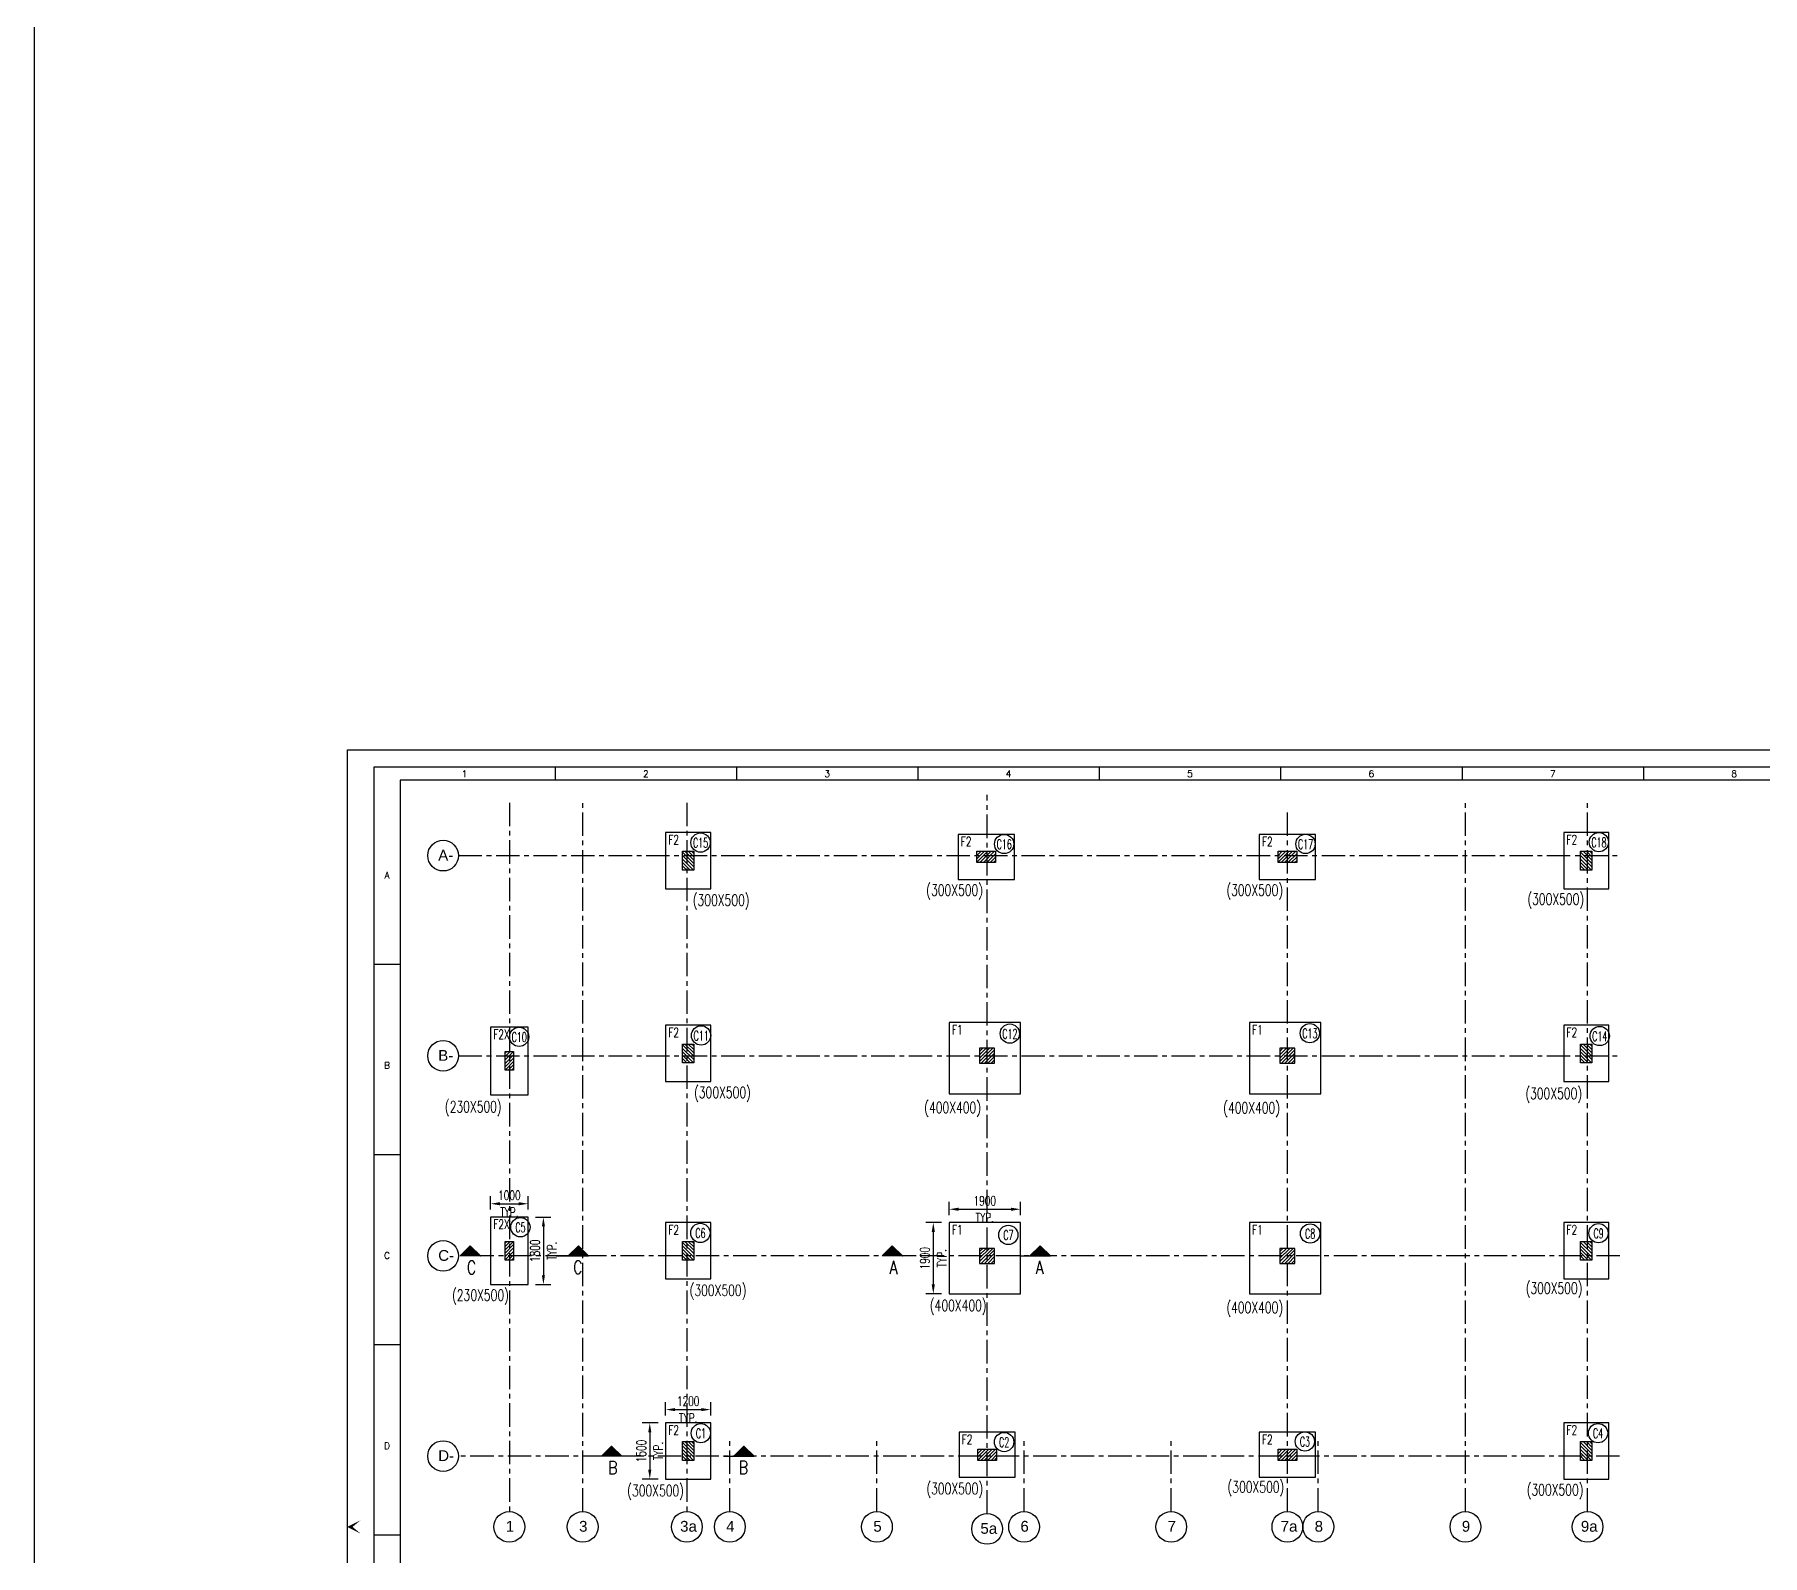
# Model space of a CAD drawing. Header units: millimetres. Extents: x 2659630 to 6742168, y -2425387 to -732288.
# Drawn here: x 3814846 to 3860886, y -1209679 to -1169154 of the extents above; entities that cross this region are included whole.
import ezdxf
from ezdxf.enums import TextEntityAlignment as Align

# ---------------------------------------------------------------- set-up
doc = ezdxf.new("R2010")
doc.units = ezdxf.units.MM
doc.header["$PDMODE"] = 35
doc.header["$PDSIZE"] = -25
doc.linetypes.add('CENTER', pattern=[2, 1.25, -0.25, 0.25, -0.25])
for name, color, linetype in [('PNA', 8, 'Continuous'), ('S-COLUMN', 1, 'Continuous'), ('S-COLUMN CIRCLE', 9, 'Continuous'), ('S-COLUMN HATCH', 8, 'Continuous'), ('S-COLUMN NO', 2, 'Continuous'), ('S-COLUMN SIZES', 2, 'Continuous'), ('S-DIM-1', 5, 'Continuous'), ('S-FOOTING', 4, 'Continuous'), ('S-GRIDE CIRCLE', 8, 'Continuous'), ('S-GRIDE LINE', 8, 'CENTER'), ('S-GRIDE NO', 1, 'Continuous'), ('S-SECTION MARK', 1, 'Continuous'), ('S-TEXT', 2, 'Continuous')]:
    doc.layers.add(name, color=color, linetype=linetype)
doc.styles.add('Arial', font='arial.ttf', dxfattribs={"height": 123})
doc.styles.add('ROMANS', font='r.shx', dxfattribs={"width": 0.7})
doc.dimstyles.new('dim100', dxfattribs={"dimtxt": 250, "dimasz": 250, "dimexe": 200, "dimexo": 200, "dimgap": 100, "dimtad": 1, "dimdec": 0, "dimrnd": 1, "dimzin": 0, "dimdsep": 46, "dimtxsty": 'ROMANS', "dimcen": 0, "dimclrd": 5, "dimclre": 5, "dimclrt": 4, "dimadec": 0, "dimazin": 0, "dimtfac": 1, "dimtdec": 0, "dimtix": 1, "dimtofl": 0, "dimtmove": 2, "dimatfit": 3, "dimfxl": 1, "dimtolj": 1, "dimtzin": 0, "dimlwd": -1, "dimlwe": -1, "dimarcsym": 0})

# ---------------------------------------------------------------- blocks, each defined once
blk = doc.blocks.new('FOLDER')
at = {"layer": 'PNA'}
for points in [[(-1250, 2500), (0, 0), (0, 1000)], [(1250, 2500), (0, 0), (0, 1000)]]:
    blk.add_solid(points, dxfattribs=at)
blk = doc.blocks.new('A2_SHEET')
blk.add_lwpolyline([(4, 41895), (59404, 41895), (59404, -105), (4, -105)], close=True)
at = {"layer": 'PNA'}
for p, q in [((5539, 41438), (5539, 41085)), ((10372, 41438), (10372, 41085)), ((15205, 41438), (15205, 41085)), ((20038, 41438), (20038, 41085)), ((24871, 41438), (24871, 41085)), ((29704, 41438), (29704, 41085)), ((34537, 41438), (34537, 41085)), ((706, 36185), (1413, 36185)), ((706, 31117), (1413, 31117)), ((706, 26048), (1413, 26048)), ((706, 20980), (1413, 20980))]:
    blk.add_line(p, q, dxfattribs=at)
at = {"layer": 'PNA', "color": 1}
for points in [[(706, 353), (59055, 353), (59055, 41438), (706, 41438)], [(1413, 706), (58702, 706), (58702, 41085), (1413, 41085)]]:
    blk.add_lwpolyline(points, close=True, dxfattribs=at)
at = {"layer": 'PNA', "xscale": 0.1412793173378008, "yscale": 0.1412793173378008, "zscale": 0.1412793173378008, "rotation": 270}
blk.add_blockref('FOLDER', (0, 21192), dxfattribs=at)
at = {"layer": 'PNA', "style": 'ROMANS'}
for s, p in [('1', (3123, 41261)), ('2', (7956, 41261)), ('3', (12789, 41261)), ('4', (17622, 41261)), ('5', (22455, 41261)), ('6', (27288, 41261)), ('7', (32121, 41261)), ('8', (36954, 41261)), ('A', (1060, 38559)), ('B', (1060, 33491)), ('C', (1060, 28422)), ('D', (1060, 23354))]:
    blk.add_text(s, height=177, dxfattribs=at).set_placement(p, align=Align.MIDDLE)
blk = doc.blocks.new('*D2024')
at = {"layer": 'Defpoints', "color": 0, "ltscale": 1200}
for p in [(3831662, -1206147), (3831239, -1207647), (3831662, -1207647)]:
    blk.add_point(p, dxfattribs=at)
at = {"layer": 'S-DIM-1', "color": 5, "ltscale": 2500}
for p, q in [((3831462, -1206147), (3831039, -1206147)), ((3831239, -1206397), (3831239, -1207397)), ((3831462, -1207647), (3831039, -1207647))]:
    blk.add_line(p, q, dxfattribs=at)
at = {"layer": 'S-DIM-1', "color": 5, "ltscale": 1200}
for points in [[(3831280, -1206397), (3831197, -1206397), (3831239, -1206147)], [(3831197, -1207397), (3831280, -1207397), (3831239, -1207647)]]:
    blk.add_solid(points, dxfattribs=at)
at = {"layer": 'S-DIM-1', "color": 4, "ltscale": 1200, "char_height": 250, "attachment_point": 5, "rotation": 90, "style": 'ROMANS'}
for s, insert in [('\\A1;1500', (3831014, -1206897)), ('TYP.', (3831464, -1206897))]:
    blk.add_mtext(s, dxfattribs=dict(at, insert=insert))
blk = doc.blocks.new('*D2025')
at = {"layer": 'Defpoints', "color": 0, "ltscale": 1200}
for p in [(3832862, -1205793), (3831662, -1206147), (3832862, -1206147)]:
    blk.add_point(p, dxfattribs=at)
at = {"layer": 'S-DIM-1', "color": 5, "ltscale": 2500}
for p, q in [((3831662, -1205947), (3831662, -1205593)), ((3831912, -1205793), (3832612, -1205793)), ((3832862, -1205947), (3832862, -1205593))]:
    blk.add_line(p, q, dxfattribs=at)
at = {"layer": 'S-DIM-1', "color": 5, "ltscale": 1200}
for points in [[(3831912, -1205752), (3831912, -1205835), (3831662, -1205793)], [(3832612, -1205835), (3832612, -1205752), (3832862, -1205793)]]:
    blk.add_solid(points, dxfattribs=at)
at = {"layer": 'S-DIM-1', "color": 4, "ltscale": 1200, "char_height": 250, "attachment_point": 5, "style": 'ROMANS'}
for s, insert in [('\\A1;1200', (3832262, -1205568)), ('TYP.', (3832262, -1206018))]:
    blk.add_mtext(s, dxfattribs=dict(at, insert=insert))
blk = doc.blocks.new('*D2026')
at = {"layer": 'Defpoints', "color": 0, "ltscale": 1200}
for p in [(3841116, -1200455), (3839216, -1200809), (3841116, -1200809)]:
    blk.add_point(p, dxfattribs=at)
at = {"layer": 'S-DIM-1', "color": 5, "ltscale": 2500}
for p, q in [((3839216, -1200609), (3839216, -1200255)), ((3841116, -1200609), (3841116, -1200255)), ((3839466, -1200455), (3840866, -1200455))]:
    blk.add_line(p, q, dxfattribs=at)
at = {"layer": 'S-DIM-1', "color": 5, "ltscale": 1200}
for points in [[(3839466, -1200414), (3839466, -1200497), (3839216, -1200455)], [(3840866, -1200497), (3840866, -1200414), (3841116, -1200455)]]:
    blk.add_solid(points, dxfattribs=at)
at = {"layer": 'S-DIM-1', "color": 4, "ltscale": 1200, "char_height": 250, "attachment_point": 5, "style": 'ROMANS'}
for s, insert in [('\\A1;1900', (3840166, -1200230)), ('TYP.', (3840166, -1200680))]:
    blk.add_mtext(s, dxfattribs=dict(at, insert=insert))
blk = doc.blocks.new('*D2027')
at = {"layer": 'Defpoints', "color": 0, "ltscale": 1200}
for p in [(3839216, -1200809), (3838793, -1202709), (3839216, -1202709)]:
    blk.add_point(p, dxfattribs=at)
at = {"layer": 'S-DIM-1', "color": 5, "ltscale": 2500}
for p, q in [((3839016, -1200809), (3838593, -1200809)), ((3838793, -1201059), (3838793, -1202459)), ((3839016, -1202709), (3838593, -1202709))]:
    blk.add_line(p, q, dxfattribs=at)
at = {"layer": 'S-DIM-1', "color": 5, "ltscale": 1200}
for points in [[(3838835, -1201059), (3838751, -1201059), (3838793, -1200809)], [(3838751, -1202459), (3838835, -1202459), (3838793, -1202709)]]:
    blk.add_solid(points, dxfattribs=at)
at = {"layer": 'S-DIM-1', "color": 4, "ltscale": 1200, "char_height": 250, "attachment_point": 5, "rotation": 90, "style": 'ROMANS'}
for s, insert in [('\\A1;1900', (3838568, -1201759)), ('TYP.', (3839018, -1201759))]:
    blk.add_mtext(s, dxfattribs=dict(at, insert=insert))
blk = doc.blocks.new('*D2022')
at = {"layer": 'Defpoints', "color": 0, "ltscale": 1200}
for p in [(3826997, -1200662), (3827997, -1200308), (3827997, -1200662)]:
    blk.add_point(p, dxfattribs=at)
at = {"layer": 'S-DIM-1', "color": 5, "ltscale": 2500}
for p, q in [((3826997, -1200462), (3826997, -1200108)), ((3827997, -1200462), (3827997, -1200108)), ((3827247, -1200308), (3827747, -1200308))]:
    blk.add_line(p, q, dxfattribs=at)
at = {"layer": 'S-DIM-1', "color": 5, "ltscale": 1200}
for points in [[(3827247, -1200267), (3827247, -1200350), (3826997, -1200308)], [(3827747, -1200350), (3827747, -1200267), (3827997, -1200308)]]:
    blk.add_solid(points, dxfattribs=at)
at = {"layer": 'S-DIM-1', "color": 4, "ltscale": 1200, "char_height": 250, "attachment_point": 5, "style": 'ROMANS'}
for s, insert in [('\\A1;1000', (3827497, -1200083)), ('TYP.', (3827497, -1200533))]:
    blk.add_mtext(s, dxfattribs=dict(at, insert=insert))
blk = doc.blocks.new('*D2023')
at = {"layer": 'Defpoints', "color": 0, "ltscale": 2500}
for p in [(3827997, -1200662), (3827997, -1202462), (3828405, -1202462)]:
    blk.add_point(p, dxfattribs=at)
at = {"layer": 'S-DIM-1', "color": 5, "ltscale": 2500}
for p, q in [((3828197, -1200662), (3828605, -1200662)), ((3828405, -1200912), (3828405, -1202212)), ((3828197, -1202462), (3828605, -1202462))]:
    blk.add_line(p, q, dxfattribs=at)
for points in [[(3828446, -1200912), (3828363, -1200912), (3828405, -1200662)], [(3828363, -1202212), (3828446, -1202212), (3828405, -1202462)]]:
    blk.add_solid(points, dxfattribs=at)
at = {"layer": 'S-DIM-1', "color": 4, "ltscale": 2500, "char_height": 250, "attachment_point": 5, "rotation": 90, "style": 'ROMANS'}
for s, insert in [('\\A1;1800', (3828180, -1201562)), ('TYP.', (3828630, -1201562))]:
    blk.add_mtext(s, dxfattribs=dict(at, insert=insert))

msp = doc.modelspace()

# ---------------------------------------------------------------- hatches: boundary and pattern name
at = {"layer": 'S-COLUMN HATCH', "true_color": 0x939598}
h = msp.add_hatch(dxfattribs=at)
h.set_pattern_fill('ANSI31', color=252, scale=20, angle=270)
h.set_pattern_definition([(315, (2957481.65, -4841733.525), (44.9012806, 44.9012806), [])])
h.paths.add_polyline_path([(3832111.79, -1191416.801), (3832111.79, -1190916.802), (3832411.792, -1190916.802), (3832411.792, -1191416.801)])
h = msp.add_hatch(dxfattribs=at)
h.set_pattern_fill('ANSI31', color=252, scale=20, angle=180)
h.set_pattern_definition([(225, (189636.67, -316286.85), (44.9012806, -44.9012806), [])])
h.paths.add_polyline_path([(3839953.396, -1190916.994), (3840453.394, -1190916.994), (3840453.394, -1191216.996), (3839953.396, -1191216.996)])
h = msp.add_hatch(dxfattribs=at)
h.set_pattern_fill('ANSI31', color=252, scale=20, angle=180)
h.set_pattern_definition([(225, (197661.673, -316286.66), (44.9012806, -44.9012806), [])])
h.paths.add_polyline_path([(3847978.397, -1190916.802), (3848478.396, -1190916.802), (3848478.396, -1191216.805), (3847978.397, -1191216.805)])
h = msp.add_hatch(dxfattribs=at)
h.set_pattern_fill('ANSI31', color=252, scale=20, angle=270)
h.set_pattern_definition([(315, (2981411.64, -4841733.525), (44.9012806, 44.9012806), [])])
h.paths.add_polyline_path([(3856041.78, -1191416.801), (3856041.78, -1190916.802), (3856341.783, -1190916.802), (3856341.783, -1191416.801)])
h = msp.add_hatch(dxfattribs=at)
h.set_pattern_fill('ANSI31', color=252, scale=20, angle=270)
h.set_pattern_definition([(315, (2957481.65, -4846868.53), (44.9012806, 44.9012806), [])])
h.paths.add_polyline_path([(3832111.79, -1196551.804), (3832111.79, -1196051.805), (3832411.792, -1196051.805), (3832411.792, -1196551.804)])
h = msp.add_hatch(dxfattribs=at)
h.set_pattern_fill('ANSI31', color=252, scale=20, angle=270)
h.set_pattern_definition([(315, (2981411.645, -4846868.53), (44.9012806, 44.9012806), [])])
h.paths.add_polyline_path([(3856041.787, -1196551.804), (3856041.787, -1196051.805), (3856341.79, -1196051.805), (3856341.79, -1196551.804)])
h = msp.add_hatch(dxfattribs=at)
h.set_pattern_fill('ANSI31', color=252, scale=20, angle=180)
h.set_pattern_definition([(225, (189218.75, -326551.61), (44.9012806, -44.9012806), [])])
h.paths.add_polyline_path([(3827381.783, -1196251.805), (3827611.769, -1196251.805), (3827611.762, -1196751.803), (3827381.776, -1196751.803)])
h = msp.add_hatch(dxfattribs=at)
h.set_pattern_fill('ANSI31', color=252, scale=20, angle=180)
h.set_pattern_definition([(225, (183101.33, -331706.943), (44.9012806, -44.9012806), [])])
h.paths.add_polyline_path([(3840428.33, -1196166.804), (3840028.33, -1196166.804), (3840028.33, -1196566.804), (3840428.33, -1196566.804)])
h = msp.add_hatch(dxfattribs=at)
h.set_pattern_fill('ANSI31', color=252, scale=20, angle=180)
h.set_pattern_definition([(225, (191101.394, -331706.943), (44.9012806, -44.9012806), [])])
h.paths.add_polyline_path([(3848428.397, -1196166.804), (3848028.397, -1196166.804), (3848028.397, -1196566.804), (3848428.397, -1196566.804)])
h = msp.add_hatch(dxfattribs=at)
h.set_pattern_fill('ANSI31', color=252, scale=20, angle=180)
h.set_pattern_definition([(225, (189218.754, -331611.614), (44.9012806, -44.9012806), [])])
h.paths.add_polyline_path([(3827381.79, -1201311.806), (3827611.776, -1201311.806), (3827611.769, -1201811.804), (3827381.783, -1201811.804)])
h = msp.add_hatch(dxfattribs=at)
h.set_pattern_fill('ANSI31', color=252, scale=20, angle=270)
h.set_pattern_definition([(315, (2957481.64, -4852128.53), (44.9012806, 44.9012806), [])])
h.paths.add_polyline_path([(3832111.78, -1201811.804), (3832111.78, -1201311.805), (3832411.782, -1201311.805), (3832411.782, -1201811.804)])
h = msp.add_hatch(dxfattribs=at)
h.set_pattern_fill('ANSI31', color=252, scale=20, angle=180)
h.set_pattern_definition([(225, (183101.33, -337036.943), (44.9012806, -44.9012806), [])])
h.paths.add_polyline_path([(3840428.33, -1201496.804), (3840028.33, -1201496.804), (3840028.33, -1201896.804), (3840428.33, -1201896.804)])
h = msp.add_hatch(dxfattribs=at)
h.set_pattern_fill('ANSI31', color=252, scale=20, angle=180)
h.set_pattern_definition([(225, (191101.394, -337036.943), (44.9012806, -44.9012806), [])])
h.paths.add_polyline_path([(3848428.397, -1201496.804), (3848028.397, -1201496.804), (3848028.397, -1201896.804), (3848428.397, -1201896.804)])
h = msp.add_hatch(dxfattribs=at)
h.set_pattern_fill('ANSI31', color=252, scale=20, angle=270)
h.set_pattern_definition([(315, (2981411.636, -4852128.53), (44.9012806, 44.9012806), [])])
h.paths.add_polyline_path([(3856041.778, -1201811.804), (3856041.778, -1201311.805), (3856341.78, -1201311.805), (3856341.78, -1201811.804)])
h = msp.add_hatch(dxfattribs=at)
h.set_pattern_fill('ANSI31', color=252, scale=20, angle=270)
h.set_pattern_definition([(315, (2957481.64, -4857463.53), (44.9012806, 44.9012806), [])])
h.paths.add_polyline_path([(3832111.783, -1207146.804), (3832111.783, -1206646.805), (3832411.785, -1206646.805), (3832411.785, -1207146.804)])
h = msp.add_hatch(dxfattribs=at)
h.set_pattern_fill('ANSI31', color=252, scale=20, angle=270)
h.set_pattern_definition([(315, (2981411.64, -4857463.53), (44.9012806, 44.9012806), [])])
h.paths.add_polyline_path([(3856041.78, -1207146.804), (3856041.78, -1206646.805), (3856341.783, -1206646.805), (3856341.783, -1207146.804)])
h = msp.add_hatch(dxfattribs=at)
h.set_pattern_fill('ANSI31', color=252, scale=20, angle=180)
h.set_pattern_definition([(225, (189661.6, -332216.66), (44.9012806, -44.9012806), [])])
h.paths.add_polyline_path([(3839978.326, -1206846.802), (3840478.324, -1206846.802), (3840478.324, -1207146.804), (3839978.326, -1207146.804)])
h = msp.add_hatch(dxfattribs=at)
h.set_pattern_fill('ANSI31', color=252, scale=20, angle=180)
h.set_pattern_definition([(225, (197661.673, -332216.66), (44.9012806, -44.9012806), [])])
h.paths.add_polyline_path([(3847978.397, -1206846.802), (3848478.396, -1206846.802), (3848478.396, -1207146.804), (3847978.397, -1207146.804)])
at = {"layer": 'S-SECTION MARK', "ltscale": 5}
h = msp.add_hatch(dxfattribs=at)
h.set_pattern_fill('ANSI31', color=256, scale=172.406964, style=0)
h.set_pattern_definition([(45, (3751858.646, -1203535.782), (-15.2387667, 15.2387667), [])])
h.paths.add_polyline_path([(3826455.787, -1201429.675), (3826183.921, -1201696.804), (3826727.652, -1201696.804)])
h = msp.add_hatch(dxfattribs=at)
h.set_pattern_fill('ANSI31', color=256, scale=172.406964, angle=180, style=0)
h.set_pattern_definition([(135, (3903933.587, -1203535.782), (15.2387667, 15.2387667), [])])
h.paths.add_polyline_path([(3829336.447, -1201429.675), (3829608.312, -1201696.804), (3829064.581, -1201696.804)])
h = msp.add_hatch(dxfattribs=at)
h.set_pattern_fill('ANSI31', color=256, scale=172.406964, style=0)
h.set_pattern_definition([(45, (3763103.743, -1203535.782), (-15.2387667, 15.2387667), [])])
h.paths.add_polyline_path([(3837700.884, -1201429.675), (3837429.019, -1201696.804), (3837972.749, -1201696.804)])
h = msp.add_hatch(dxfattribs=at)
h.set_pattern_fill('ANSI31', color=256, scale=172.406964, angle=180, style=0)
h.set_pattern_definition([(135, (3916237.234, -1203535.782), (15.2387667, 15.2387667), [])])
h.paths.add_polyline_path([(3841640.093, -1201429.675), (3841911.959, -1201696.804), (3841368.228, -1201696.804)])
h = msp.add_hatch(dxfattribs=at)
h.set_pattern_fill('ANSI31', color=256, scale=172.406964, style=0)
h.set_pattern_definition([(45, (3755625.265, -1208870.782), (-15.2387667, 15.2387667), [])])
h.paths.add_polyline_path([(3830222.406, -1206764.675), (3829950.54, -1207031.804), (3830494.271, -1207031.804)])
h = msp.add_hatch(dxfattribs=at)
h.set_pattern_fill('ANSI31', color=256, scale=172.406964, angle=180, style=0)
h.set_pattern_definition([(135, (3908344.197, -1208870.782), (15.2387667, 15.2387667), [])])
h.paths.add_polyline_path([(3833747.057, -1206764.675), (3834018.922, -1207031.804), (3833475.191, -1207031.804)])

# ---------------------------------------------------------------- linework, layer by layer
at = {"layer": 'S-COLUMN', "color": 1}
for points in [[(3832111.79, -1191416.801), (3832111.79, -1190916.802), (3832411.792, -1190916.802), (3832411.792, -1191416.801)], [(3839953.396, -1190916.994), (3840453.394, -1190916.994), (3840453.394, -1191216.996), (3839953.396, -1191216.996)], [(3847978.397, -1190916.802), (3848478.396, -1190916.802), (3848478.396, -1191216.805), (3847978.397, -1191216.805)], [(3856041.78, -1191416.801), (3856041.78, -1190916.802), (3856341.783, -1190916.802), (3856341.783, -1191416.801)], [(3832111.79, -1196551.804), (3832111.79, -1196051.805), (3832411.792, -1196051.805), (3832411.792, -1196551.804)], [(3856041.787, -1196551.804), (3856041.787, -1196051.805), (3856341.79, -1196051.805), (3856341.79, -1196551.804)], [(3827381.783, -1196251.805), (3827611.769, -1196251.805), (3827611.762, -1196751.803), (3827381.776, -1196751.803)], [(3840428.33, -1196166.804), (3840028.33, -1196166.804), (3840028.33, -1196566.804), (3840428.33, -1196566.804)], [(3848428.397, -1196166.804), (3848028.397, -1196166.804), (3848028.397, -1196566.804), (3848428.397, -1196566.804)], [(3827381.79, -1201311.806), (3827611.776, -1201311.806), (3827611.769, -1201811.804), (3827381.783, -1201811.804)], [(3832111.78, -1201811.804), (3832111.78, -1201311.805), (3832411.782, -1201311.805), (3832411.782, -1201811.804)], [(3840428.33, -1201496.804), (3840028.33, -1201496.804), (3840028.33, -1201896.804), (3840428.33, -1201896.804)], [(3848428.397, -1201496.804), (3848028.397, -1201496.804), (3848028.397, -1201896.804), (3848428.397, -1201896.804)], [(3856041.778, -1201811.804), (3856041.778, -1201311.805), (3856341.78, -1201311.805), (3856341.78, -1201811.804)], [(3832111.783, -1207146.804), (3832111.783, -1206646.805), (3832411.785, -1206646.805), (3832411.785, -1207146.804)], [(3856041.78, -1207146.804), (3856041.78, -1206646.805), (3856341.783, -1206646.805), (3856341.783, -1207146.804)], [(3839978.326, -1206846.802), (3840478.324, -1206846.802), (3840478.324, -1207146.804), (3839978.326, -1207146.804)], [(3847978.397, -1206846.802), (3848478.396, -1206846.802), (3848478.396, -1207146.804), (3847978.397, -1207146.804)]]:
    msp.add_lwpolyline(points, close=True, dxfattribs=at)
at = {"layer": 'S-COLUMN CIRCLE'}
for centre in [(3832591.696, -1190684.872), (3840681.386, -1190722.808), (3848711.363, -1190721.834), (3856527.602, -1190673.899), (3827758.084, -1195860.969), (3832605.57, -1195823.694), (3840832.6, -1195775.836), (3848825.697, -1195763.95), (3856550.793, -1195838.701), (3827791.461, -1200933.696), (3832586.936, -1201085.43), (3840792.589, -1201138.782), (3848833.843, -1201101.595), (3856518.039, -1201093.317), (3832599.305, -1206422.508), (3856505.21, -1206420.98), (3840680.22, -1206658.196), (3848693.415, -1206642.803)]:
    msp.add_circle(centre, 257.143, dxfattribs=at)
at = {"layer": 'S-COLUMN NO', "ltscale": 2500}
msp.add_lwpolyline([(3814845.884, -1073997.354), (4322310.866, -1073997.354), (4322310.866, -1264311.494), (3814845.884, -1264311.494)], close=True, dxfattribs=at)
at = {"layer": 'S-FOOTING'}
for points in [[(3831661.791, -1191916.802), (3832861.791, -1191916.802), (3832861.791, -1190416.802), (3831661.791, -1190416.802)], [(3840953.395, -1191666.995), (3840953.395, -1190466.995), (3839453.395, -1190466.995), (3839453.395, -1191666.995)], [(3848978.397, -1191666.803), (3848978.397, -1190466.803), (3847478.397, -1190466.803), (3847478.397, -1191666.803)], [(3855591.782, -1191916.802), (3856791.782, -1191916.802), (3856791.782, -1190416.802), (3855591.782, -1190416.802)], [(3826996.779, -1197401.804), (3827996.779, -1197401.804), (3827996.779, -1195601.804), (3826996.779, -1195601.804)], [(3831661.791, -1197051.805), (3832861.791, -1197051.805), (3832861.791, -1195551.805), (3831661.791, -1195551.805)], [(3839216.227, -1197378.907), (3841116.227, -1197378.907), (3841116.227, -1195478.907), (3839216.227, -1195478.907)], [(3847216.294, -1197378.907), (3849116.294, -1197378.907), (3849116.294, -1195478.907), (3847216.294, -1195478.907)], [(3855591.788, -1197051.805), (3856791.788, -1197051.805), (3856791.788, -1195551.805), (3855591.788, -1195551.805)], [(3826996.779, -1202461.805), (3827996.779, -1202461.805), (3827996.779, -1200661.805), (3826996.779, -1200661.805)], [(3831661.781, -1202311.804), (3832861.781, -1202311.804), (3832861.781, -1200811.804), (3831661.781, -1200811.804)], [(3839216.227, -1202708.907), (3841116.227, -1202708.907), (3841116.227, -1200808.907), (3839216.227, -1200808.907)], [(3847216.294, -1202708.907), (3849116.294, -1202708.907), (3849116.294, -1200808.907), (3847216.294, -1200808.907)], [(3855591.779, -1202311.804), (3856791.779, -1202311.804), (3856791.779, -1200811.804), (3855591.779, -1200811.804)], [(3831661.784, -1207646.805), (3832861.784, -1207646.805), (3832861.784, -1206146.805), (3831661.784, -1206146.805)], [(3855591.782, -1207646.805), (3856791.782, -1207646.805), (3856791.782, -1206146.805), (3855591.782, -1206146.805)], [(3840978.325, -1207596.803), (3840978.325, -1206396.803), (3839478.325, -1206396.803), (3839478.325, -1207596.803)], [(3848978.397, -1207596.803), (3848978.397, -1206396.803), (3847478.397, -1206396.803), (3847478.397, -1207596.803)]]:
    msp.add_lwpolyline(points, close=True, dxfattribs=at)
at = {"layer": 'S-GRIDE CIRCLE'}
for centre in [(3825732.325, -1191031.737), (3825732.325, -1191031.737), (3825732.325, -1191031.737), (3825732.325, -1196366.739), (3825732.325, -1196366.739), (3825732.325, -1196366.739), (3825732.325, -1201696.739), (3825732.325, -1201696.739), (3825732.325, -1201696.739), (3825732.325, -1207031.804), (3825732.325, -1207031.804), (3825732.325, -1207031.804), (3827496.788, -1208917.365), (3827496.788, -1208917.365), (3827496.788, -1208917.365), (3829451.788, -1208917.365), (3829451.788, -1208917.365), (3829451.788, -1208917.365), (3832226.788, -1208917.365), (3832226.788, -1208917.365), (3832226.788, -1208917.365), (3833371.788, -1208917.365), (3833371.788, -1208917.365), (3833371.788, -1208917.365), (3837291.788, -1208917.365), (3837291.788, -1208917.365), (3837291.788, -1208917.365), (3840228.33, -1208973.037), (3840228.33, -1208973.037), (3840228.33, -1208973.037), (3841211.788, -1208917.365), (3841211.788, -1208917.365), (3841211.788, -1208917.365), (3845131.788, -1208917.365), (3845131.788, -1208917.365), (3845131.788, -1208917.365), (3848228.397, -1208917.365), (3848228.397, -1208917.365), (3848228.397, -1208917.365), (3849051.788, -1208917.365), (3849051.788, -1208917.365), (3849051.788, -1208917.365), (3852971.788, -1208917.365), (3852971.788, -1208917.365), (3852971.788, -1208917.365), (3856226.788, -1208917.365), (3856226.788, -1208917.365), (3856226.788, -1208917.365)]:
    msp.add_circle(centre, 409.836, dxfattribs=at)
at = {"layer": 'S-GRIDE LINE', "ltscale": 500}
for p, q in [((3827496.788, -1189623.187), (3827496.788, -1208507.529)), ((3829451.788, -1208507.529), (3829451.788, -1189623.187)), ((3832226.788, -1189623.187), (3832226.788, -1208507.529)), ((3840228.33, -1208563.2), (3840228.33, -1189412.097)), ((3852971.788, -1208507.529), (3852971.788, -1189623.187)), ((3856226.788, -1208507.529), (3856226.788, -1189623.187)), ((3848228.397, -1208507.529), (3848228.397, -1189812.346)), ((3826142.162, -1191031.802), (3857089.489, -1191031.802)), ((3826142.162, -1196366.804), (3857089.489, -1196366.804)), ((3857086.811, -1201696.804), (3826142.162, -1201696.804)), ((3833371.788, -1208507.529), (3833371.788, -1206507.529)), ((3837291.788, -1208507.529), (3837291.788, -1206507.529)), ((3841211.788, -1208507.529), (3841211.788, -1206507.529)), ((3845131.788, -1208507.529), (3845131.788, -1206507.529)), ((3849051.788, -1208507.529), (3849051.788, -1206507.529)), ((3857079.498, -1207031.804), (3826142.162, -1207031.804))]:
    msp.add_line(p, q, dxfattribs=at)
at = {"layer": 'S-SECTION MARK'}
for p, q in [((3826183.921, -1201696.804), (3826455.787, -1201429.675)), ((3826727.652, -1201696.804), (3826455.787, -1201429.675)), ((3829064.581, -1201696.804), (3829336.447, -1201429.675)), ((3829608.312, -1201696.804), (3829336.447, -1201429.675)), ((3837429.019, -1201696.804), (3837700.884, -1201429.675)), ((3837972.749, -1201696.804), (3837700.884, -1201429.675)), ((3841368.228, -1201696.804), (3841640.093, -1201429.675)), ((3841911.959, -1201696.804), (3841640.093, -1201429.675)), ((3826996.779, -1201696.804), (3826183.921, -1201696.804)), ((3828745.454, -1201696.804), (3829608.312, -1201696.804)), ((3838241.877, -1201696.804), (3837429.019, -1201696.804)), ((3841099.101, -1201696.804), (3841911.959, -1201696.804)), ((3829950.54, -1207031.804), (3830222.406, -1206764.675)), ((3830763.398, -1207031.804), (3829950.54, -1207031.804)), ((3830494.271, -1207031.804), (3830222.406, -1206764.675)), ((3833206.064, -1207031.804), (3834018.922, -1207031.804)), ((3833475.191, -1207031.804), (3833747.057, -1206764.675)), ((3834018.922, -1207031.804), (3833747.057, -1206764.675))]:
    msp.add_line(p, q, dxfattribs=at)

# ---------------------------------------------------------------- block references
msp.add_blockref('A2_SHEET', (3823177.429, -1230111.012))

# ---------------------------------------------------------------- texts
at = {"layer": 'S-COLUMN NO', "style": 'ROMANS', "width": 0.6}
for s, p in [('C15', (3832593.064, -1190690.403, 0)), ('C16', (3840682.754, -1190728.339, 0)), ('C17', (3848712.732, -1190727.364, 0)), ('C18', (3856528.971, -1190679.43, 0)), ('C12', (3840833.969, -1195781.367, 0)), ('C13', (3848827.066, -1195769.481, 0)), ('C10', (3827759.453, -1195866.5, 0)), ('C11', (3832606.938, -1195829.224, 0)), ('C14', (3856552.161, -1195844.232, 0)), ('C5', (3827792.829, -1200939.227, 0)), ('C6', (3832588.305, -1201090.96, 0)), ('C7', (3840793.957, -1201144.313, 0)), ('C8', (3848835.212, -1201107.126, 0)), ('C9', (3856519.408, -1201098.847, 0)), ('C1', (3832600.674, -1206428.038, 0)), ('C1', (3832600.674, -1206428.038, 0)), ('C1', (3832600.674, -1206428.038, 0)), ('C2', (3840681.589, -1206663.726, 0)), ('C3', (3848694.783, -1206648.334, 0)), ('C4', (3856506.578, -1206426.51, 0))]:
    msp.add_text(s, height=257.1429, dxfattribs=at).set_placement(p, align=Align.MIDDLE_CENTER)
at = {"layer": 'S-COLUMN SIZES', "lineweight": -2, "style": 'ROMANS', "width": 0.7}
for s, p in [('(300X500)', (3839362.322, -1191951.679, 0)), ('(300X500)', (3847358.05, -1191951.307, 0)), ('(300X500)', (3855379.108, -1192191.184, 0)), ('(300X500)', (3833141.269, -1192221.046, 0)), ('(300X500)', (3833175.82, -1197343.554, 0)), ('(300X500)', (3855324.948, -1197370.926, 0)), ('(230X500)', (3826536.72, -1197723.997, 0)), ('(400X400)', (3839309.368, -1197744.696, 0)), ('(400X400)', (3847276.338, -1197752.89, 0)), ('(230X500)', (3826727.56, -1202744.39, 0)), ('(300X500)', (3833057.003, -1202614.63, 0)), ('(300X500)', (3855334.209, -1202558.184, 0)), ('(400X400)', (3839458.017, -1203017.854, 0)), ('(400X400)', (3847358.271, -1203071.964, 0)), ('(300X500)', (3831394.182, -1207951.963, 0)), ('(300X500)', (3839364.559, -1207898.352, 0)), ('(300X500)', (3847389.412, -1207854.425, 0)), ('(300X500)', (3855361.567, -1207932.406, 0))]:
    msp.add_text(s, height=300, dxfattribs=at).set_placement(p, align=Align.MIDDLE_CENTER)
at = {"layer": 'S-GRIDE NO', "style": 'Arial'}
for s, height, p in [('A-', 287.9195, (3825601.501, -1191164.739)), ('B-', 287.9195, (3825601.501, -1196499.741)), ('C-', 287.9195, (3825601.501, -1201829.741)), ('D-', 287.9195, (3825601.501, -1207164.806)), ('1', 287.919, (3827400.106, -1209047.203)), ('1', 287.919, (3827400.106, -1209047.203)), ('1', 287.919, (3827400.106, -1209047.203)), ('3', 287.919, (3829355.106, -1209047.203)), ('3a', 287.9195, (3832047.116, -1209047.203)), ('4', 287.919, (3833275.106, -1209047.203)), ('5', 287.919, (3837195.106, -1209047.203)), ('5a', 287.9195, (3840048.658, -1209102.875)), ('6', 287.919, (3841115.106, -1209047.203)), ('7', 287.919, (3845035.106, -1209047.203)), ('7a', 287.9195, (3848048.725, -1209047.203)), ('8', 287.919, (3848955.106, -1209047.203)), ('9', 287.919, (3852875.106, -1209047.203)), ('9a', 287.9195, (3856047.116, -1209047.203))]:
    msp.add_text(s, height=height, dxfattribs=at).set_placement(p)
at = {"layer": 'S-SECTION MARK', "style": 'ROMANS', "width": 0.8}
for s, p in [('C', (3826486.757, -1202005.781, 0.026)), ('C', (3829322.932, -1202001.781, 0.026)), ('A', (3837731.855, -1202005.781, 0.026)), ('A', (3841626.579, -1202001.781, 0.026)), ('B', (3830253.376, -1207340.781, 0.026)), ('B', (3833733.542, -1207336.781, 0.026))]:
    msp.add_text(s, height=349.999, dxfattribs=at).set_placement(p, align=Align.MIDDLE)
at = {"layer": 'S-TEXT', "style": 'ROMANS', "width": 0.7}
for s, p in [('F2', (3831734.405, -1190733.905, 0.081)), ('F2', (3839526.009, -1190784.098, 0.081)), ('F2', (3847551.011, -1190783.906, 0.081)), ('F2', (3855664.396, -1190733.905, 0.081)), ('F2X', (3827069.394, -1195918.907, 0.081)), ('F2', (3831734.405, -1195868.908, 0.081)), ('F1', (3839288.842, -1195796.01, 0.081)), ('F1', (3847288.908, -1195796.01, 0.081)), ('F2', (3855664.403, -1195868.908, 0.081)), ('F2X', (3827069.394, -1200978.908, 0.081)), ('F2', (3831734.396, -1201128.907, 0.081)), ('F1', (3839288.842, -1201126.01, 0.081)), ('F1', (3847288.908, -1201126.01, 0.081)), ('F2', (3855664.393, -1201128.907, 0.081)), ('F2', (3831734.398, -1206463.908, 0.081)), ('F2', (3855664.396, -1206463.908, 0.081)), ('F2', (3839550.939, -1206713.906, 0.081)), ('F2', (3847551.011, -1206713.906, 0.081))]:
    msp.add_text(s, height=250, dxfattribs=at).set_placement(p)

# ---------------------------------------------------------------- dimensions: what is measured, and where the dimension line sits
at = {"layer": 'S-DIM-1', "ltscale": 2500}
for p1, p2, distance, picture, middle in [((3826996.779, -1200661.805), (3827996.779, -1200661.805), 353.6, '*D2022', (3827496.779, -1200308.205, -0.051)), ((3839216.227, -1200808.907), (3841116.227, -1200808.907), 353.6, '*D2026', (3840166.227, -1200455.306, -0.051)), ((3827996.779, -1200661.805), (3827996.779, -1202461.805), 407.835, '*D2023', (3828404.614, -1201561.805, -0.051)), ((3839216.227, -1200808.907), (3839216.227, -1202708.907), -423.245, '*D2027', (3838792.982, -1201758.907, -0.051)), ((3831661.784, -1206146.805), (3832861.784, -1206146.805), 353.6, '*D2025', (3832261.784, -1205793.205, -0.051)), ((3831661.784, -1206146.805), (3831661.784, -1207646.805), -423.245, '*D2024', (3831238.539, -1206896.805, -0.051))]:
    dim = msp.add_aligned_dim(p1=p1, p2=p2, distance=distance, text='<>\\XTYP.', dimstyle='dim100', dxfattribs=at)
    dim.commit()
    dim.dimension.update_dxf_attribs({"geometry": picture, "text_midpoint": middle})

doc.saveas('drawing.dxf')
